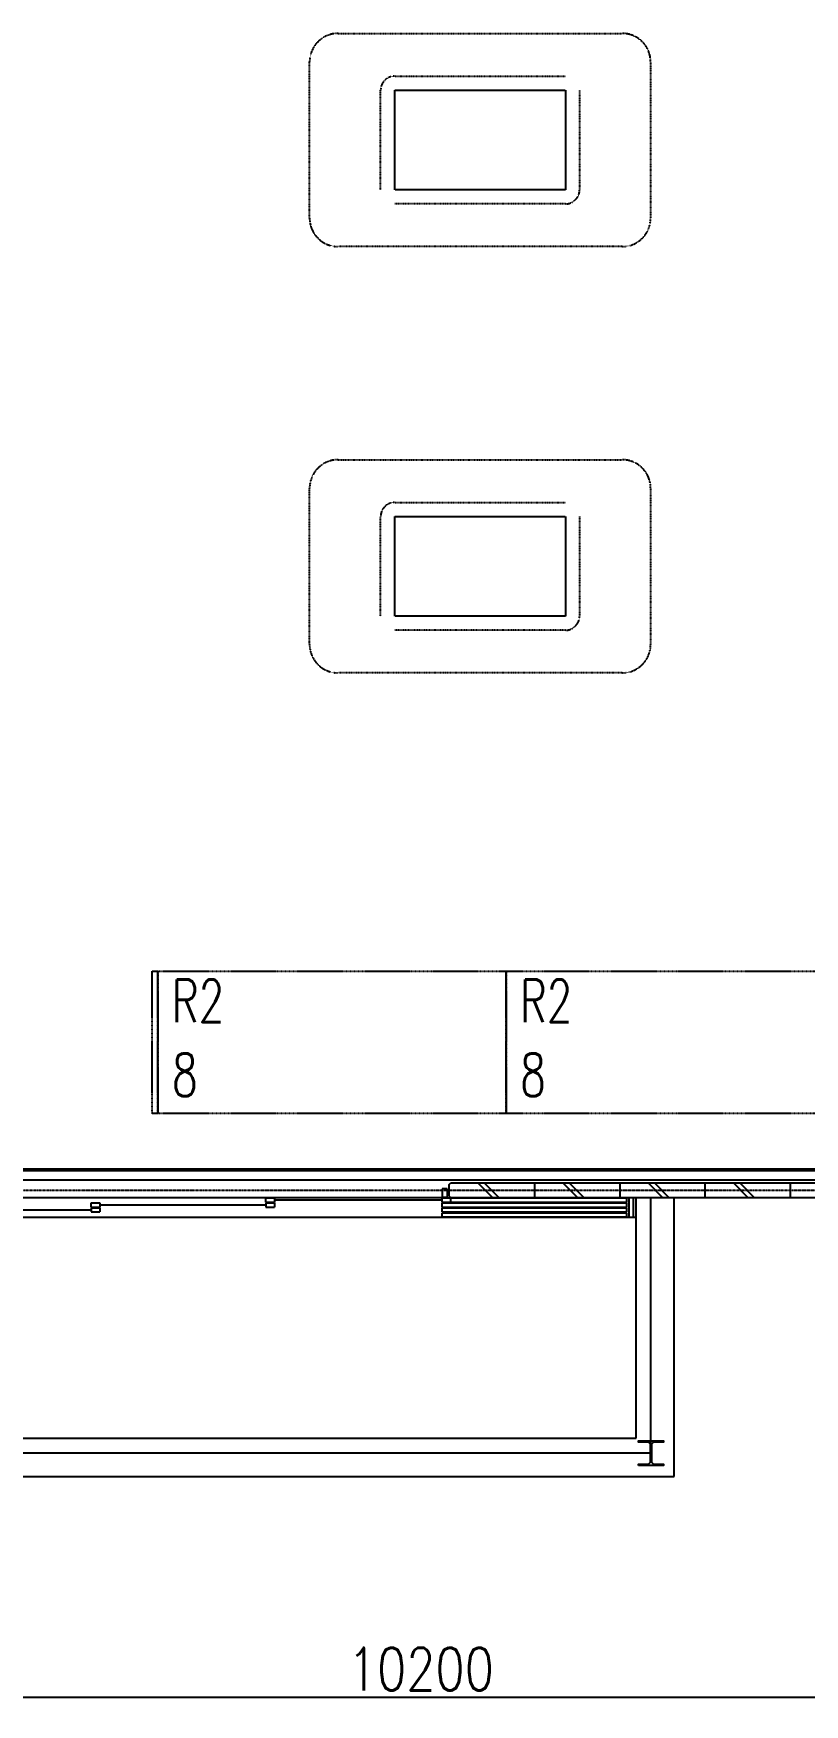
# Model space of a CAD drawing. Header units: millimetres. Extents: x 0 to 181737, y 0 to 59400.
# Drawn here: x 132174 to 137601, y 13956 to 25717 of the extents above; entities that cross this region are included whole.
import ezdxf

# ---------------------------------------------------------------- set-up
doc = ezdxf.new("R2010")
doc.units = ezdxf.units.MM
doc.header["$LTSCALE"] = 0.2
for name, pattern in [('CENTER', [50.8, 31.75, -6.35, 6.35, -6.35]), ('HIDDEN', [9.525, 6.35, -3.175]), ('HIDDEN2', [0.1875, 0.125, -0.0625])]:
    doc.linetypes.add(name, pattern=pattern)
doc.layers.get('Defpoints').update_dxf_attribs({"color": 5})
for name, color, linetype in [('A_寸法', 7, 'Continuous'), ('A_建築', 8, 'Continuous'), ('A_建築（下図）', 8, 'Continuous'), ('A_建築（軽鉄下地）', 8, 'Continuous'), ('冷設', 8, 'HIDDEN')]:
    doc.layers.add(name, color=color, linetype=linetype)
doc.layers.add('A_通芯', color=8, linetype='CENTER', plot=False)
doc.layers.add('冷設_種類', color=213, linetype='HIDDEN', plot=False)
doc.styles.add('Dim', font='simplex.shx', dxfattribs={"width": 0.8, "bigfont": 'extfont2.shx'})
doc.styles.get("Standard").update_dxf_attribs({"font": 'simplex.shx', "width": 0.8, "bigfont": 'extfont2.shx'})
doc.dimstyles.new('1-1', dxfattribs={"dimtxt": 3, "dimasz": 1, "dimexe": 1, "dimexo": 0, "dimgap": 1, "dimtad": 1, "dimdec": 0, "dimtxsty": 'Dim', "dimblk": 'DOT', "dimcen": 0, "dimadec": 0, "dimazin": 0, "dimtfac": 1, "dimtdec": 0, "dimtix": 1, "dimtmove": 2, "dimatfit": 3, "dimldrblk": '引出矢', "dimfxl": 1, "dimarcsym": 0})

# ---------------------------------------------------------------- blocks, each defined once
blk = doc.blocks.new('_Dot')
at = {"color": 0, "linetype": 'ByBlock', "lineweight": -2}
blk.add_line((-0.5, 0), (-1, 0), dxfattribs=at)
at = {"color": 0, "linetype": 'ByBlock', "const_width": 0.5}
blk.add_lwpolyline([(-0.25, 0, 1), (0.25, 0, 1)], format="xyb", close=True, dxfattribs=at)
blk = doc.blocks.new('*D28')
at = {"layer": 'A_寸法', "lineweight": -2, "transparency": 16777216}
for p, q in [((129800, 14663), (129800, 14005)), ((140000, 14663), (140000, 14005)), ((139900, 14006), (129900, 14006))]:
    blk.add_line(p, q, dxfattribs=at)
at = {"layer": 'Defpoints', "color": 0, "transparency": 16777216}
for p in [(129800, 14663), (140000, 14663), (129800, 14006)]:
    blk.add_point(p, dxfattribs=at)
at = {"layer": 'A_寸法', "lineweight": -2, "transparency": 16777216, "xscale": 100, "yscale": 100, "zscale": 100, "rotation": 180}
blk.add_blockref('_Dot', (129800, 14006), dxfattribs=at)
at = {"layer": 'A_寸法', "lineweight": -2, "transparency": 16777216, "xscale": 100, "yscale": 100, "zscale": 100}
blk.add_blockref('_Dot', (140000, 14006), dxfattribs=at)
at = {"layer": 'A_寸法', "transparency": 16777216, "insert": (134900, 14206), "char_height": 300, "attachment_point": 5, "style": 'Dim'}
blk.add_mtext('10200', dxfattribs=at)
blk = doc.blocks.new('引出矢')
at = {"color": 0, "linetype": 'ByBlock', "lineweight": -2}
for p, q in [((-3.86, 1.04), (0, 0)), ((0, 0), (-1, 0)), ((-3.86, -1.04), (0, 0))]:
    blk.add_line(p, q, dxfattribs=at)

msp = doc.modelspace()

# ---------------------------------------------------------------- linework, layer by layer
at = {"layer": 'A_建築'}
msp.add_line((139740, 17725), (130932.5, 17725), dxfattribs=at)
at = {"layer": 'A_建築（下図）', "color": 8, "linetype": 'Continuous'}
for p, q in [((130120, 17525), (135050, 17525)), ((135050, 17585), (135050, 17525)), ((135085, 17585), (135050, 17585)), ((135085, 17525), (135050, 17525)), ((135085, 17585), (135085, 17525)), ((135100, 17617), (135108, 17625)), ((135100, 17533), (135100, 17617)), ((135100, 17533), (135108, 17525)), ((158000, 17625), (135108, 17625)), ((135108, 17525), (158000, 17525)), ((135304.78, 17625), (135404.78, 17525)), ((135349.11, 17625), (135449.11, 17525)), ((135700, 17625), (135700, 17525)), ((135902.32, 17625), (136002.32, 17525)), ((135946.65, 17625), (136046.65, 17525)), ((136300, 17625), (136300, 17525)), ((136365, 17525), (136365, 17385)), ((136395, 17525), (136395, 17385)), ((136415, 15830), (136415, 17525)), ((136502.32, 17625), (136602.32, 17525)), ((136546.65, 17625), (136646.65, 17525)), ((136683, 15562), (136683, 17525)), ((136900, 17625), (136900, 17525)), ((137102.32, 17625), (137202.32, 17525)), ((137146.65, 17625), (137246.65, 17525)), ((137500, 17625), (137500, 17525)), ((131410, 17437.5), (132580, 17437.5)), ((132580, 17457.5), (132580, 17487.5)), ((132580, 17487.5), (132640, 17487.5)), ((132580, 17457.5), (132640, 17457.5)), ((132580, 17452.5), (132580, 17422.5)), ((132580, 17452.5), (132640, 17452.5)), ((132580, 17422.5), (132640, 17422.5)), ((132640, 17487.5), (132640, 17457.5)), ((132640, 17472.5), (133810, 17472.5)), ((132640, 17452.5), (132640, 17422.5)), ((133810, 17492.5), (133810, 17522.5)), ((133810, 17522.5), (133870, 17522.5)), ((133810, 17492.5), (133870, 17492.5)), ((133810, 17487.5), (133810, 17457.5)), ((133810, 17487.5), (133870, 17487.5)), ((133810, 17457.5), (133870, 17457.5)), ((133870, 17522.5), (133870, 17492.5)), ((133870, 17507.5), (135050, 17507.5)), ((133870, 17487.5), (133870, 17457.5)), ((135050, 17492.5), (135050, 17522.5)), ((135050, 17522.5), (135110, 17522.5)), ((135050, 17492.5), (135110, 17492.5)), ((135110, 17522.5), (135110, 17492.5)), ((130120, 17385), (136415, 17385)), ((136365, 17385), (136395, 17385)), ((127705, 15830), (136415, 15830)), ((127437, 15562), (136683, 15562))]:
    msp.add_line(p, q, dxfattribs=at)
at = {"layer": 'A_建築（下図）', "color": 8}
for p, q in [((136520, 15725), (136520, 17525)), ((135050, 17457.5), (135050, 17487.5)), ((135050, 17487.5), (136350, 17487.5)), ((135050, 17457.5), (136350, 17457.5)), ((135050, 17422.5), (135050, 17452.5)), ((135050, 17452.5), (136350, 17452.5)), ((135050, 17422.5), (136350, 17422.5)), ((135050, 17387.5), (135050, 17417.5)), ((135050, 17417.5), (136350, 17417.5)), ((135110, 17522.5), (136350, 17522.5)), ((135110, 17492.5), (136350, 17492.5)), ((136350, 17492.5), (136350, 17522.5)), ((136350, 17457.5), (136350, 17487.5)), ((136350, 17422.5), (136350, 17452.5)), ((136350, 17387.5), (136350, 17417.5)), ((135050, 17387.5), (136350, 17387.5)), ((136520, 15725), (127600, 15725))]:
    msp.add_line(p, q, dxfattribs=at)
at = {"layer": 'A_建築（下図）', "color": 8, "linetype": 'Continuous', "flags": 128}
msp.add_lwpolyline([(136432.5, 15637.5), (136432.5, 15648.5), (136503.25, 15648.5), (136516.25, 15661.5), (136516.25, 15788.5), (136503.25, 15801.5), (136432.5, 15801.5), (136432.5, 15812.5), (136607.5, 15812.5), (136607.5, 15801.5), (136536.75, 15801.5), (136523.75, 15788.5), (136523.75, 15661.5), (136536.75, 15648.5), (136607.5, 15648.5), (136607.5, 15637.5), (136432.5, 15637.5)], close=True, dxfattribs=at)
at = {"layer": 'A_建築（軽鉄下地）', "color": 8, "ltscale": 50}
for p, q in [((139752.5, 17712.5), (130932.5, 17712.5)), ((139817.5, 17647.5), (130932.5, 17647.5))]:
    msp.add_line(p, q, dxfattribs=at)
at = {"layer": 'A_通芯', "color": 8}
msp.add_lwpolyline([(106118.42, 17575), (161724.97, 17575)], dxfattribs=at)
at = {"layer": '冷設', "color": 8, "linetype": 'HIDDEN2', "lineweight": 25, "transparency": 33554687}
for p, q in [((134317.52, 25716.58), (136317.52, 25716.58)), ((134117.52, 24416.58), (134117.52, 25516.58)), ((134717.52, 25416.58), (135917.52, 25416.58)), ((136517.52, 25516.58), (136517.52, 24416.58)), ((134617.52, 24616.58), (134617.52, 25316.58)), ((136017.52, 25316.58), (136017.52, 24616.58)), ((135917.52, 24516.58), (134717.52, 24516.58)), ((136317.52, 24216.58), (134317.52, 24216.58)), ((134317.52, 22716.4), (136317.52, 22716.4)), ((134117.52, 21416.4), (134117.52, 22516.4)), ((136517.52, 22516.4), (136517.52, 21416.4)), ((134717.52, 22416.4), (135917.52, 22416.4)), ((134617.52, 21616.4), (134617.52, 22316.4)), ((136017.52, 22316.4), (136017.52, 21616.4)), ((135917.52, 21516.4), (134717.52, 21516.4)), ((136317.52, 21216.4), (134317.52, 21216.4))]:
    msp.add_line(p, q, dxfattribs=at)
at = {"layer": '冷設', "color": 8, "linetype": 'HIDDEN2', "lineweight": 25, "ltscale": 100, "transparency": 33554687}
for p, q in [((134717.52, 25316.58), (135917.52, 25316.58)), ((134717.52, 24616.58), (134717.52, 25316.58)), ((135917.52, 25316.58), (135917.52, 24616.58)), ((135917.52, 24616.58), (134717.52, 24616.58)), ((134717.52, 22316.4), (135917.52, 22316.4)), ((134717.52, 21616.4), (134717.52, 22316.4)), ((135917.52, 22316.4), (135917.52, 21616.4)), ((135917.52, 21616.4), (134717.52, 21616.4))]:
    msp.add_line(p, q, dxfattribs=at)
at = {"layer": '冷設', "color": 8, "linetype": 'HIDDEN2', "ltscale": 50}
for points in [[(133009.95, 19116.42), (133049.95, 19116.42), (133049.95, 18116.42), (133009.95, 18116.42)], [(133049.95, 19116.42), (135499.95, 19116.42), (135499.95, 18116.42), (133049.95, 18116.42)], [(135499.95, 19116.42), (137949.95, 19116.42), (137949.95, 18116.42), (135499.95, 18116.42)]]:
    msp.add_lwpolyline(points, close=True, dxfattribs=at)
at = {"layer": '冷設', "color": 8, "linetype": 'HIDDEN2', "lineweight": 25, "transparency": 33554687}
for centre, radius, start, end in [((134317.52, 25516.58), 200, 90, 180), ((136317.52, 25516.58), 200, 0, 90), ((134717.52, 25316.58), 100, 90, 180), ((135917.52, 24616.58), 100, 270, 0), ((134317.52, 24416.58), 200, 180, 270), ((136317.52, 24416.58), 200, 270, 0), ((134317.52, 22516.4), 200, 90, 180), ((136317.52, 22516.4), 200, 0, 90), ((134717.52, 22316.4), 100, 90, 180), ((135917.52, 21616.4), 100, 270, 0), ((134317.52, 21416.4), 200, 180, 270), ((136317.52, 21416.4), 200, 270, 0)]:
    msp.add_arc(centre, radius, start, end, dxfattribs=at)

# ---------------------------------------------------------------- texts
at = {"layer": '冷設_種類', "width": 0.7}
for s, p in [('R2', (133147.56, 18759.03)), ('R2', (135597.56, 18759.03)), ('8', (133149.68, 18238.37)), ('8', (135599.68, 18238.37))]:
    msp.add_text(s, height=300, dxfattribs=at).set_placement(p)

# ---------------------------------------------------------------- dimensions: what is measured, and where the dimension line sits
at = {"layer": 'A_寸法'}
dim = msp.add_linear_dim(base=(129800, 14005.91), p1=(140000, 14662.71), p2=(129800, 14662.71), dimstyle='1-1', override={"dimscale": 1, "dimtxt": 300, "dimasz": 100, "dimgap": 50, "dimlfac": 1, "dimclrd": 256, "dimclre": 256, "dimclrt": 256}, dxfattribs=at)
dim.commit()
dim.dimension.update_dxf_attribs({"geometry": '*D28', "text_midpoint": (134900, 14205.91)})

doc.saveas('drawing.dxf')
